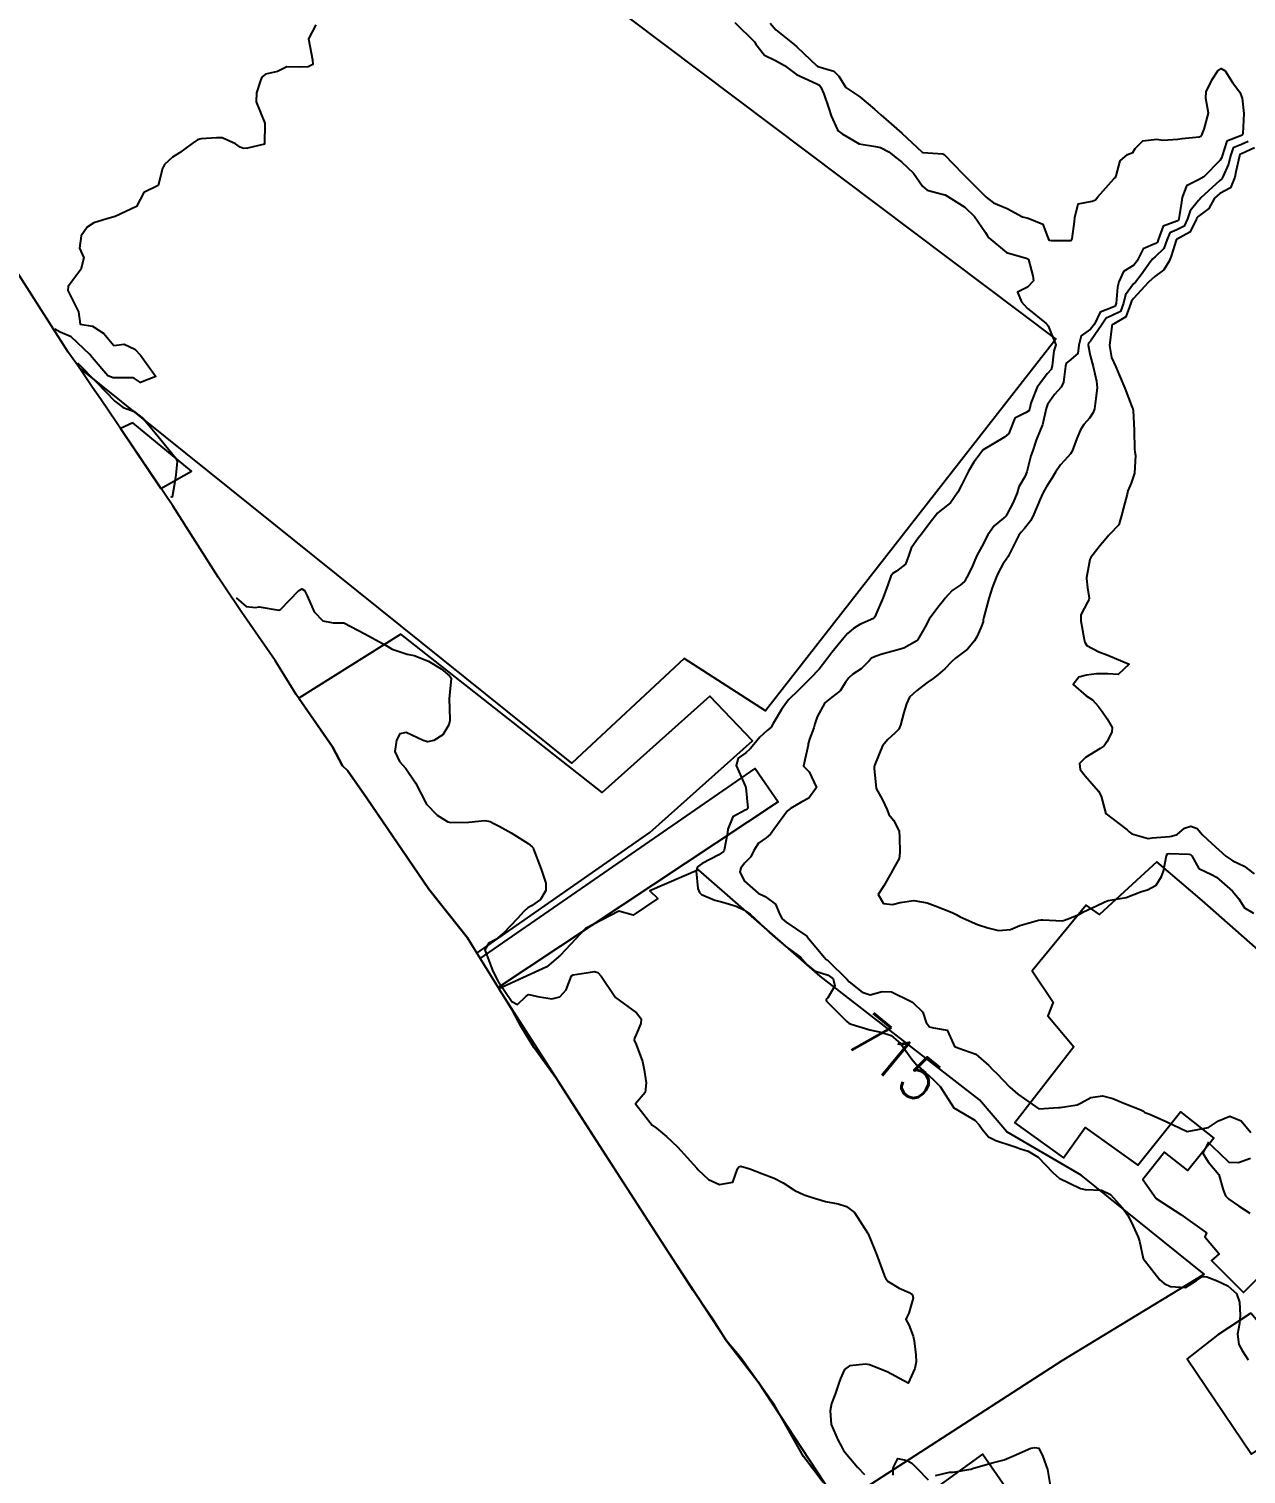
# Model space of a CAD drawing. Header units: metres. Extents: x 307586 to 320046, y 7427249 to 7434250.
# Drawn here: x 308249.6 to 308364.2, y 7433125.8 to 7433262 of the extents above; entities that cross this region are included whole.
import ezdxf
from ezdxf.enums import TextEntityAlignment as Align

# ---------------------------------------------------------------- set-up
doc = ezdxf.new("R2010")
doc.units = ezdxf.units.M
doc.header["$MEASUREMENT"] = 0
for name, color, linetype in [('Area', 45, 'Continuous'), ('Area Verde e Lazer', 45, 'Continuous'), ('Cotas', 45, 'Continuous'), ('Curvas de Nivel 1m', 11, 'Continuous'), ('Curvas de Nivel 5m', 15, 'Continuous'), ('Edificações', 30, 'Continuous'), ('Vias Primárias', 230, 'Continuous')]:
    doc.layers.add(name, color=color, linetype=linetype)
doc.styles.add('Style-STANDARD', font='STANDARD.shx')

msp = doc.modelspace()

# ---------------------------------------------------------------- linework, layer by layer
at = {"layer": 'Area'}
msp.add_polyline3d([(308324.36, 7433125.05, 719.86), (308322.52, 7433127.51, 721.21), (308319.79, 7433132.32, 721.45), (308316.63, 7433136.79, 721.2), (308315.27, 7433138.41, 720.99), (308314.03, 7433140.33, 719.95), (308312.12, 7433143.14, 719.98), (308301.69, 7433159.28, 718.62), (308299.4, 7433162.88, 719.94), (308297.12, 7433166.05, 720.62), (308295.89, 7433168.06, 720.66), (308295.1, 7433169.53, 720.53), (308290.87, 7433176.36, 719.34), (308287.23, 7433180.95, 720.16), (308281.38, 7433189.54, 720.18), (308279.57, 7433192.13, 720.22), (308279.1, 7433192.58, 720.22), (308278.15, 7433194.39, 720.27), (308274.72, 7433199.32, 716.16), (308272.75, 7433202.51, 716.09), (308269.6, 7433207.05, 715.81), (308267.95, 7433209.53, 715.97), (308267.38, 7433210.36, 715.96), (308263.1, 7433217.09, 718.88), (308256.3, 7433227.16, 715.97), (308255.56, 7433228.24, 716.04), (308254.3, 7433230.14, 715.98), (308253.25, 7433231.57, 716.05), (308246.83, 7433241.63, 716.11)], dxfattribs=at)
at = {"layer": 'Area Verde e Lazer', "elevation": 716.54}
msp.add_lwpolyline([(308229.03, 7433274.21), (308252.34, 7433303.53), (308346.28, 7433232.78), (308318.93, 7433197.77), (308311.29, 7433202.7), (308300.69, 7433192.85), (308254.3, 7433230.14), (308253.25, 7433231.57), (308246.83, 7433241.63), (308243.72, 7433245.89), (308240.61, 7433252.42), (308238.98, 7433255.04), (308236.5, 7433259.92), (308230.87, 7433271.28)], close=True, dxfattribs=at)
at = {"layer": 'Curvas de Nivel 1m', "flags": 128}
for points, elevation in [([(308276.58, 7433262.43), (308275.88, 7433261.11), (308276.28, 7433259.11), (308276.29, 7433258.67), (308275.86, 7433258.46), (308275.16, 7433258.42), (308273.86, 7433258.47), (308272.98, 7433258.02), (308271.85, 7433257.76), (308271.51, 7433257.5), (308271.36, 7433257.16), (308270.99, 7433256), (308270.96, 7433255.17), (308271.79, 7433253.16), (308271.76, 7433251.16), (308270.16, 7433250.78), (308269.76, 7433250.75), (308269.45, 7433250.88), (308269.02, 7433251.19), (308267.77, 7433251.78), (308267.21, 7433251.78), (308265.77, 7433251.66), (308265.43, 7433251.58), (308264.93, 7433251.24), (308263.75, 7433250.37), (308263.07, 7433249.94), (308262.34, 7433249.27), (308262.14, 7433248.88), (308261.72, 7433247.28), (308260.38, 7433246.63), (308259.69, 7433245.3), (308257.68, 7433244.36), (308256.9, 7433244.12), (308255.68, 7433243.75), (308255.03, 7433243.36), (308254.49, 7433242.53), (308254.31, 7433241.37), (308254.72, 7433240.45), (308254.46, 7433239.37), (308253.61, 7433238.24), (308253.24, 7433237.75), (308253.23, 7433237.38), (308253.59, 7433236.63), (308254.24, 7433235.37), (308254.39, 7433234.2), (308255.56, 7433234.02), (308256.62, 7433233.34), (308257.54, 7433232.19), (308258.54, 7433232.32), (308259.53, 7433231.85), (308260.08, 7433231.29), (308261.5, 7433229.28), (308260.08, 7433228.71), (308259.5, 7433229.09), (308259.34, 7433229.14), (308257.5, 7433229.14), (308257, 7433229.34), (308255.52, 7433231.08), (308255.3, 7433231.35), (308253.55, 7433233), (308252.51, 7433233.46), (308251.99, 7433233.74)], 716), ([(308319.37, 7433262.59), (308319.9, 7433261.94), (308321.63, 7433260.56), (308321.88, 7433260.33), (308323.77, 7433258.54), (308323.86, 7433258.5), (308325.39, 7433258.05), (308325.85, 7433257.58), (308326.51, 7433256.5), (308327.83, 7433255.64), (308329.2, 7433254.47), (308329.53, 7433254.18), (308329.81, 7433253.95), (308331.53, 7433252.44), (308331.79, 7433252.21), (308333.69, 7433250.42), (308333.76, 7433250.38), (308335.63, 7433250.26), (308335.76, 7433250.2), (308337.54, 7433248.37), (308337.74, 7433248.17), (308339.55, 7433246.35), (308339.72, 7433246.18), (308340.42, 7433245.63), (308341.7, 7433245.12), (308343.16, 7433244.31), (308343.69, 7433244.19), (308345.05, 7433243.64), (308345.56, 7433242.27), (308345.67, 7433242.13), (308345.85, 7433242.09), (308347.67, 7433242.1), (308347.78, 7433242.14), (308347.84, 7433242.25), (308348.06, 7433243.88), (308348.08, 7433244.25), (308348.39, 7433245.56), (308349.72, 7433245.81), (308350.02, 7433245.92), (308350.26, 7433246.22), (308351.74, 7433247.89), (308351.9, 7433248.04), (308351.97, 7433248.2), (308352.36, 7433249.59), (308353.04, 7433250.19), (308353.55, 7433250.4), (308353.77, 7433250.76), (308354.48, 7433251.47), (308355.79, 7433251.63), (308356.38, 7433251.55), (308357.79, 7433251.65), (308358.19, 7433251.72), (308359.79, 7433251.87), (308359.96, 7433251.93), (308360.08, 7433252.11), (308360.26, 7433252.57), (308360.67, 7433254.1), (308360.43, 7433255.5), (308360.45, 7433256.1), (308361.03, 7433257.26), (308361.55, 7433258.08), (308361.87, 7433258.3), (308362.23, 7433258.08), (308362.94, 7433256.98), (308363.63, 7433256.06), (308363.83, 7433255.52), (308364, 7433254.06), (308363.9, 7433252.17), (308363.87, 7433252.06), (308363.84, 7433252.01), (308363.79, 7433251.99), (308362.4, 7433251.46), (308361.95, 7433250.08), (308361.92, 7433249.92), (308361.76, 7433249.67), (308360.22, 7433248.1), (308359.74, 7433247.82), (308358.61, 7433247.25), (308358.19, 7433246.13), (308358.12, 7433245.72), (308357.89, 7433244.13), (308357.83, 7433243.99), (308357.69, 7433243.92), (308356.4, 7433243.43), (308355.92, 7433242.15), (308355.86, 7433241.95), (308355.67, 7433241.82), (308354.51, 7433241.32), (308353.95, 7433240.18), (308353.64, 7433239.77), (308352.66, 7433239.16), (308352.21, 7433238.19), (308352.11, 7433237.7), (308351.98, 7433236.2), (308351.88, 7433235.92), (308351.6, 7433235.79), (308350.48, 7433235.33), (308349.92, 7433234.22), (308349.57, 7433233.74), (308348.68, 7433233.12), (308348.45, 7433232.24), (308348.35, 7433231.44), (308347.53, 7433230.73), (308347.25, 7433230.53), (308347.19, 7433230.25), (308347.02, 7433228.74), (308346.79, 7433228.26), (308346.18, 7433227.58), (308345.49, 7433226.64), (308345.39, 7433226.27), (308345.02, 7433224.71), (308344.84, 7433224.28), (308344.45, 7433223.29), (308344.11, 7433222.29), (308343.93, 7433221.79), (308343.56, 7433220.3), (308343.4, 7433219.88), (308342.82, 7433218.87), (308342.64, 7433218.31), (308342.27, 7433217.41), (308341.72, 7433216.32), (308341.57, 7433216.1), (308341.36, 7433215.92), (308340.47, 7433215.2), (308339.9, 7433214.34), (308339.32, 7433213.24), (308338.99, 7433212.68), (308338.83, 7433212.35), (308338.37, 7433211.29), (308337.92, 7433210.36), (308337.68, 7433209.96), (308337.28, 7433209.6), (308336.54, 7433209.11), (308335.87, 7433208.38), (308335.6, 7433208.04), (308335.26, 7433207.64), (308334.37, 7433206.4), (308333.97, 7433205.67), (308333.25, 7433204.42), (308333.21, 7433204.38), (308331.96, 7433203.68), (308331.2, 7433203.45), (308329.82, 7433203.08), (308329.2, 7433202.87), (308328.94, 7433202.72), (308328.7, 7433202.47), (308327.94, 7433201.72), (308327.17, 7433201.21), (308326.78, 7433200.89), (308326.52, 7433200.5), (308325.99, 7433199.66), (308325.15, 7433199.04), (308324.53, 7433198.52), (308323.81, 7433197.21), (308323.6, 7433196.53), (308323.49, 7433196.16), (308323.1, 7433195.09), (308322.97, 7433194.66), (308322.96, 7433194.54), (308322.63, 7433192.99), (308322.52, 7433192.55), (308323.06, 7433192.01), (308323.74, 7433190.53), (308323.03, 7433189.54), (308322.37, 7433189.2), (308321.31, 7433188.56), (308321.14, 7433188.44), (308321.02, 7433188.33), (308319.72, 7433186.58), (308319.42, 7433186.16), (308318.99, 7433185.8), (308318.28, 7433185.31), (308317.85, 7433184.6), (308317.56, 7433184.01), (308316.96, 7433183.42), (308316.61, 7433182.95), (308316.53, 7433182.61), (308316.94, 7433181.74), (308318.24, 7433180.6), (308318.92, 7433180.26), (308319.88, 7433179.54), (308320.28, 7433178.57), (308320.5, 7433178.17), (308320.9, 7433177.84), (308322.82, 7433176.54), (308322.88, 7433176.48), (308324.49, 7433174.52), (308324.67, 7433174.34), (308324.85, 7433174.2), (308326.6, 7433172.49), (308326.83, 7433172.24), (308328.05, 7433171.24), (308328.81, 7433171), (308329.94, 7433171.33), (308330.82, 7433171.29), (308332.6, 7433170.42), (308332.8, 7433170.3), (308333.76, 7433169.37), (308334.09, 7433168.4), (308334.38, 7433168), (308334.78, 7433167.89), (308336.06, 7433167.66), (308336.64, 7433166.37), (308336.76, 7433166.15), (308337.16, 7433165.97), (308338.75, 7433165.41), (308339.98, 7433164.33), (308340.36, 7433163.95), (308340.73, 7433163.6), (308341.96, 7433162.31), (308342.7, 7433161.63), (308344.68, 7433160.27), (308346.55, 7433160.39), (308346.69, 7433160.39), (308348.3, 7433160.63), (308348.69, 7433160.82), (308349.58, 7433161.33), (308350.7, 7433161.49), (308351.66, 7433161.23), (308352.69, 7433160.78), (308354.31, 7433160.16), (308354.56, 7433160.03), (308354.68, 7433159.92), (308355.04, 7433159.78), (308356.67, 7433159.06), (308358.66, 7433158.11), (308360.67, 7433158.51), (308361.6, 7433159.14), (308362.68, 7433159.56), (308363.75, 7433159.12), (308364.66, 7433158.03)], 714), ([(308364.41, 7433251.42), (308363.78, 7433251.14), (308363.01, 7433250.83), (308362.73, 7433250.07), (308362.55, 7433249.28), (308362.03, 7433248.08), (308361.92, 7433247.9), (308361.74, 7433247.75), (308359.95, 7433246.11), (308359.84, 7433245.99), (308359.72, 7433245.86), (308358.93, 7433244.89), (308358.69, 7433244.12), (308358.38, 7433243.43), (308357.68, 7433243.09), (308357.02, 7433242.8), (308356.74, 7433242.14), (308356.46, 7433241.34), (308355.65, 7433240.56), (308355.42, 7433240.38), (308355.24, 7433240.16), (308354.32, 7433238.86), (308353.78, 7433238.18), (308353.62, 7433238.01), (308352.84, 7433236.96), (308352.66, 7433236.19), (308352.38, 7433235.41), (308351.59, 7433235.01), (308351.03, 7433234.76), (308350.65, 7433234.21), (308349.56, 7433232.62), (308349.37, 7433232.41), (308349.33, 7433232.23), (308349.54, 7433231.27), (308349.82, 7433230.23), (308350.12, 7433228.83), (308350.17, 7433228.22), (308350.01, 7433226.74), (308349.93, 7433226.22), (308349.82, 7433225.88), (308349.47, 7433225.36), (308348.94, 7433224.75), (308348.62, 7433224.24), (308348.26, 7433223.42), (308347.82, 7433222.25), (308347.68, 7433222), (308347.42, 7433221.71), (308346.73, 7433220.94), (308346.26, 7433220.26), (308345.94, 7433219.73), (308345.39, 7433218.84), (308345.08, 7433218.27), (308344.82, 7433217.72), (308344.23, 7433216.29), (308343.93, 7433215.71), (308343.34, 7433214.96), (308343.03, 7433214.61), (308342.81, 7433214.31), (308342.3, 7433213.33), (308341.79, 7433212.32), (308341.6, 7433212.03), (308341.3, 7433211.6), (308340.85, 7433210.76), (308340.66, 7433210.33), (308340.3, 7433209.36), (308339.99, 7433208.34), (308339.5, 7433206.6), (308339.45, 7433206.35), (308339.43, 7433206.16), (308339.23, 7433205.59), (308338.84, 7433204.73), (308338.63, 7433204.36), (308337.97, 7433203.59), (308337.2, 7433203.03), (308336.84, 7433202.73), (308336.47, 7433202.38), (308335.83, 7433201.74), (308335.17, 7433201.17), (308334.74, 7433200.83), (308334.15, 7433200.41), (308333.16, 7433199.65), (308332.52, 7433199.05), (308332.21, 7433198.43), (308331.97, 7433197.6), (308331.67, 7433196.43), (308331.5, 7433196.05), (308331.11, 7433195.65), (308330.47, 7433195.08), (308329.95, 7433194.46), (308329.21, 7433192.61), (308329.19, 7433192.47), (308329.18, 7433192.36), (308329.38, 7433190.46), (308329.96, 7433189.38), (308330.41, 7433188.45), (308330.56, 7433187.99), (308331.01, 7433187.47), (308331.53, 7433186.43), (308331.56, 7433185.87), (308331.59, 7433184.43), (308331.54, 7433183.86), (308330.96, 7433182.86), (308330.74, 7433182.44), (308330.1, 7433181.29), (308329.55, 7433180.46), (308330.07, 7433179.61), (308330.91, 7433179.52), (308331.64, 7433179.71), (308332.92, 7433179.89), (308334.18, 7433179.67), (308334.91, 7433179.4), (308336.52, 7433178.76), (308336.9, 7433178.58), (308337.27, 7433178.37), (308338.9, 7433177.62), (308339.88, 7433177.32), (308340.89, 7433177.08), (308342.03, 7433177.17), (308342.9, 7433177.55), (308344.67, 7433178.04), (308344.9, 7433178.08), (308345.08, 7433178.08), (308346.9, 7433177.98), (308347.1, 7433178.05), (308347.62, 7433178.24), (308348.52, 7433178.62), (308348.91, 7433178.84), (308350.07, 7433179.37), (308350.92, 7433179.78), (308351.23, 7433179.89), (308352.92, 7433180.18), (308354.35, 7433180.74), (308354.93, 7433180.91), (308355.73, 7433181.35), (308356.24, 7433182.14), (308356.44, 7433182.66), (308356.73, 7433184.13), (308356.82, 7433184.28), (308356.98, 7433184.32), (308358.82, 7433184.26), (308358.97, 7433184.23), (308359.09, 7433184.11), (308359.76, 7433182.9), (308360.96, 7433182.35), (308361.44, 7433182.08), (308362.93, 7433180.78), (308363.53, 7433180.05), (308364.06, 7433179.19), (308364.91, 7433178.69)], 713), ([(308364.99, 7433250.83), (308363.77, 7433250.25), (308363.63, 7433250.19), (308363.58, 7433250.06), (308363.25, 7433248.56), (308363.15, 7433248.07), (308362.74, 7433247.06), (308361.73, 7433246.52), (308361.25, 7433246.09), (308360.7, 7433245.11), (308359.7, 7433244.35), (308359.58, 7433244.23), (308359.53, 7433244.11), (308358.92, 7433242.88), (308357.67, 7433242.19), (308357.64, 7433242.17), (308357.62, 7433242.13), (308357.17, 7433240.61), (308356.97, 7433240.14), (308356.45, 7433239.33), (308355.63, 7433238.7), (308355.01, 7433238.16), (308353.61, 7433236.63), (308353.42, 7433236.37), (308353.37, 7433236.18), (308352.88, 7433234.89), (308351.71, 7433234.2), (308351.61, 7433234.16), (308351.57, 7433234.03), (308351.33, 7433232.2), (308351.54, 7433231.07), (308351.93, 7433230.2), (308352.26, 7433229.44), (308352.78, 7433228.19), (308353.48, 7433226.37), (308353.54, 7433226.23), (308353.55, 7433226.18), (308353.57, 7433226.09), (308353.67, 7433224.18), (308353.7, 7433222.44), (308353.74, 7433222.18), (308353.78, 7433221.82), (308353.69, 7433220.18), (308353.39, 7433219.22), (308353.07, 7433218.49), (308353, 7433218.18), (308352.66, 7433216.9), (308352.47, 7433216.19), (308352.23, 7433215.31), (308351.34, 7433214.38), (308351.25, 7433214.28), (308351.2, 7433214.2), (308350.47, 7433213.36), (308349.59, 7433212.23), (308349.5, 7433212.04), (308349.29, 7433210.99), (308349.19, 7433210.32), (308349.18, 7433210.23), (308349.27, 7433209.37), (308349.43, 7433208.39), (308349.39, 7433208.23), (308349.26, 7433208), (308348.66, 7433206.82), (308348.66, 7433206.24), (308348.95, 7433204.5), (308349.01, 7433204.23), (308349.21, 7433203.91), (308350.33, 7433203.34), (308351.2, 7433203.02), (308353.19, 7433202.18), (308352.17, 7433201.2), (308351.18, 7433201.24), (308350.13, 7433201.26), (308349.18, 7433201.12), (308348.46, 7433200.95), (308347.93, 7433200.24), (308349.15, 7433199.17), (308349.73, 7433198.8), (308350.29, 7433198.21), (308350.64, 7433197.71), (308351.13, 7433197.03), (308351.6, 7433196.2), (308351.56, 7433195.75), (308351.1, 7433194.84), (308350.83, 7433194.47), (308350.48, 7433194.21), (308349.08, 7433193.38), (308348.51, 7433192.8), (308348.58, 7433192.23), (308349.06, 7433191.63), (308350.3, 7433190.21), (308350.57, 7433189.74), (308350.96, 7433188.2), (308350.97, 7433188.14), (308351.02, 7433188.07), (308351.55, 7433187.66), (308353.01, 7433186.56), (308353.19, 7433186.36), (308353.45, 7433186.17), (308355, 7433185.75), (308355.35, 7433185.79), (308357, 7433185.94), (308357.18, 7433185.95), (308357.72, 7433186.12), (308358.42, 7433186.7), (308359.01, 7433186.9), (308359.59, 7433186.68), (308360.12, 7433186.09), (308360.99, 7433185.25), (308362.31, 7433184.07), (308362.97, 7433183.63), (308364.04, 7433183.12), (308364.96, 7433182.42)], 712), ([(308254.12, 7433230.56), (308255.88, 7433228.77), (308257.66, 7433226.96), (308258.43, 7433226.35), (308259.46, 7433225.99), (308260.36, 7433225.29), (308261.44, 7433223.98), (308262, 7433223.27), (308263.41, 7433221.57), (308263.51, 7433221.26), (308263.39, 7433220), (308263.3, 7433219.34), (308263.04, 7433217.92), (308262.92, 7433217.93)], 716), ([(308269.09, 7433208.42), (308270.03, 7433207.59), (308270.89, 7433207.52), (308271.25, 7433207.57), (308273.11, 7433207.27), (308273.24, 7433207.33), (308274.98, 7433209.11), (308275.26, 7433209.25), (308275.53, 7433209.11), (308275.77, 7433208.6), (308276.42, 7433207.1), (308277.23, 7433206.26), (308278.23, 7433206.07), (308279.23, 7433206.07), (308281.21, 7433205.04), (308283.2, 7433203.94), (308283.77, 7433203.58), (308285.19, 7433203.11), (308285.85, 7433202.98), (308287.19, 7433202.46), (308288.39, 7433201.74), (308289.16, 7433201.06), (308289.26, 7433200.94), (308289.32, 7433200.78), (308289.14, 7433198.94), (308289.21, 7433196.94), (308289.2, 7433196.86), (308289.12, 7433196.44), (308288.55, 7433195.5), (308287.71, 7433194.96), (308287.09, 7433194.84), (308286.69, 7433194.97), (308285.1, 7433195.74), (308284.5, 7433195.6), (308284.18, 7433195), (308284.01, 7433193.94), (308284.45, 7433193), (308285.06, 7433192.34), (308285.97, 7433190.98), (308287.02, 7433188.97), (308288, 7433187.95), (308289.01, 7433187.3), (308289.29, 7433187.23), (308291.01, 7433187.27), (308292.49, 7433187.43), (308293.01, 7433187.33), (308293.3, 7433187.19), (308293.85, 7433186.89), (308294.99, 7433186.27), (308296.58, 7433185.25), (308296.97, 7433184.94), (308297.04, 7433184.85), (308297.08, 7433184.74), (308297.81, 7433182.84), (308298.24, 7433181.53), (308298.25, 7433180.84), (308297.76, 7433180), (308296.91, 7433179.38), (308296.56, 7433179.2), (308296.19, 7433178.86), (308295.57, 7433178.19), (308294.89, 7433177.47), (308294.32, 7433176.88), (308293.55, 7433176.21), (308292.87, 7433175.86), (308292.51, 7433175.26), (308293.27, 7433173.24), (308293.74, 7433172.33), (308295.05, 7433170.37), (308295.57, 7433170.09), (308296.38, 7433170.85), (308296.63, 7433171.02), (308296.81, 7433171.01), (308297.45, 7433170.84), (308298.8, 7433170.63), (308299.57, 7433170.82), (308300.16, 7433171.46), (308300.67, 7433172.8), (308300.83, 7433172.88), (308302.47, 7433173.15), (308302.84, 7433173.19), (308303.16, 7433173.1), (308303.46, 7433172.77), (308304.8, 7433170.75), (308306.79, 7433169.31), (308307.24, 7433168.73), (308307.2, 7433168.31), (308306.77, 7433167.27), (308306.59, 7433166.91), (308306.56, 7433166.73), (308306.76, 7433166.33), (308307.34, 7433164.72), (308307.5, 7433163.94), (308307.69, 7433162.72), (308307.62, 7433161.8), (308306.68, 7433160.73), (308308.27, 7433158.71), (308308.66, 7433158.43), (308309.62, 7433157.66), (308310.64, 7433156.68), (308312.47, 7433154.66), (308312.61, 7433154.5), (308313.57, 7433153.61), (308314.6, 7433153.14), (308315.87, 7433153.34), (308316.31, 7433154.61), (308316.42, 7433154.81), (308316.62, 7433154.85), (308317.48, 7433154.6), (308318.61, 7433154.16), (308319.76, 7433153.73), (308320.6, 7433153.29), (308321.71, 7433152.55), (308322.59, 7433152.14), (308323.16, 7433151.96), (308324.58, 7433151.53), (308325.78, 7433151.3), (308326.57, 7433151.05), (308327.31, 7433150.48), (308328.54, 7433148.59), (308328.59, 7433148.51), (308328.61, 7433148.47), (308329.17, 7433147.1), (308329.43, 7433146.46), (308330, 7433144.94), (308330.19, 7433144.44), (308330.28, 7433144.23), (308330.49, 7433143.99), (308331.54, 7433143.37), (308332.48, 7433142.94), (308332.8, 7433142.74), (308332.85, 7433142.41), (308332.77, 7433142.11), (308332.45, 7433140.99), (308332.25, 7433140.62), (308332.15, 7433140.42), (308332.44, 7433139.89), (308332.85, 7433138.84), (308332.94, 7433138.41), (308333.09, 7433137.09), (308333.14, 7433136.41), (308333.01, 7433135.79), (308332.37, 7433134.42), (308330.39, 7433135.48), (308328.73, 7433136.13), (308328.4, 7433136.19), (308326.85, 7433136.04), (308326.39, 7433135.68), (308326.01, 7433134.86), (308325.89, 7433134.49), (308325.49, 7433133.37), (308325.17, 7433132.5), (308325.04, 7433131.81), (308325.13, 7433130.5), (308325.8, 7433129), (308326.08, 7433128.49), (308326.3, 7433128.07), (308327.61, 7433126.48), (308328.27, 7433125.8)], 716), ([(308364.64, 7433155.58), (308363.49, 7433155.18), (308362.63, 7433155.19), (308361.71, 7433156.07), (308360.65, 7433157.08), (308360.14, 7433156.09), (308360.63, 7433155.26), (308361.63, 7433154.07), (308362.05, 7433152.62), (308362.28, 7433152.06), (308362.59, 7433151.76), (308363.51, 7433151.12), (308364.57, 7433150.43)], 714), ([(308334.95, 7433125.7), (308336.28, 7433126.02), (308336.61, 7433126.03), (308338.28, 7433126.29), (308338.32, 7433126.31), (308338.43, 7433126.35), (308340.29, 7433126.91), (308341.41, 7433127.19), (308342.3, 7433127.55), (308343.93, 7433128.28), (308344.3, 7433128.33), (308344.68, 7433128.27), (308345.06, 7433127.5), (308345.5, 7433126.26), (308345.76, 7433124.76)], 716), ([(308330.97, 7433125.73), (308330.98, 7433126.43), (308331.41, 7433127.31), (308332.29, 7433127.12), (308332.73, 7433126.86), (308333.19, 7433126.41), (308334.27, 7433125.29)], 716)]:
    msp.add_lwpolyline(points, dxfattribs=dict(at, elevation=elevation))
at = {"layer": 'Curvas de Nivel 5m', "elevation": 715, "flags": 128}
msp.add_lwpolyline([(308316.06, 7433262.63), (308317.89, 7433260.81), (308318.04, 7433260.61), (308318.85, 7433259.57), (308319.87, 7433259.05), (308320.74, 7433258.57), (308321.85, 7433257.75), (308323.36, 7433257.04), (308323.85, 7433256.83), (308324.02, 7433256.72), (308324.15, 7433256.54), (308324.45, 7433255.92), (308324.91, 7433254.52), (308325.12, 7433253.83), (308325.73, 7433252.51), (308325.79, 7433252.43), (308326.17, 7433252.13), (308327.77, 7433251.21), (308329.3, 7433250.94), (308329.77, 7433250.85), (308330.55, 7433250.46), (308331.21, 7433249.91), (308331.75, 7433249.51), (308332.89, 7433248.43), (308333.73, 7433247.21), (308334.17, 7433246.85), (308335.72, 7433246.44), (308335.88, 7433246.39), (308337.71, 7433245.24), (308338.63, 7433244.36), (308339.68, 7433242.84), (308339.85, 7433242.53), (308339.98, 7433242.35), (308341.65, 7433240.96), (308343.51, 7433240.43), (308343.64, 7433240.38), (308343.71, 7433240.3), (308344.11, 7433238.77), (308344.19, 7433238.29), (308343.62, 7433237.71), (308342.69, 7433237.23), (308343.05, 7433236.31), (308343.59, 7433235.73), (308345.38, 7433234.27), (308345.48, 7433234.18), (308345.57, 7433234.04), (308346.29, 7433232.26), (308346.1, 7433231.7), (308345.93, 7433230.27), (308345.86, 7433229.93), (308345.52, 7433229.55), (308344.52, 7433228.28), (308343.94, 7433226.75), (308343.85, 7433226.29), (308343.74, 7433226.03), (308343.48, 7433225.87), (308342.44, 7433225.34), (308342.03, 7433224.31), (308341.87, 7433223.89), (308341.45, 7433223.57), (308339.43, 7433222.35), (308338.57, 7433221.21), (308338.05, 7433220.36), (308337.39, 7433219.05), (308337.06, 7433218.37), (308336.37, 7433217.38), (308335.36, 7433216.59), (308335.14, 7433216.39), (308334.37, 7433215.38), (308333.64, 7433214.42), (308333.33, 7433214.04), (308332.66, 7433213.09), (308332.45, 7433212.43), (308332.13, 7433211.6), (308331.29, 7433210.93), (308330.98, 7433210.75), (308330.76, 7433210.45), (308330.46, 7433209.64), (308330.02, 7433208.46), (308329.24, 7433206.64), (308329.19, 7433206.53), (308329.1, 7433206.47), (308327.83, 7433205.89), (308327.23, 7433205.54), (308326.65, 7433205.07), (308326.2, 7433204.5), (308325.76, 7433203.95), (308325.2, 7433203.28), (308324.63, 7433202.52), (308324, 7433201.71), (308323.17, 7433200.84), (308323.02, 7433200.69), (308322.88, 7433200.54), (308322.02, 7433199.69), (308321.15, 7433198.83), (308320.92, 7433198.56), (308320.44, 7433197.88), (308319.66, 7433196.58), (308319.46, 7433196.24), (308319.11, 7433195.91), (308318.4, 7433195.3), (308317.83, 7433194.6), (308317.51, 7433194.18), (308317.09, 7433193.82), (308316.37, 7433193.32), (308316.17, 7433192.62), (308317.04, 7433190.69), (308317.08, 7433190.61), (308317.1, 7433190.55), (308317.29, 7433188.61), (308317.17, 7433188.46), (308317.02, 7433188.4), (308315.86, 7433187.78), (308315.4, 7433186.63), (308315.35, 7433186.27), (308315.06, 7433184.63), (308315.03, 7433184.57), (308314.97, 7433184.51), (308314.53, 7433184.2), (308312.96, 7433183.38), (308312.54, 7433183.08), (308312.42, 7433182.67), (308312.58, 7433181.01), (308312.71, 7433180.66), (308312.92, 7433180.46), (308314.18, 7433179.91), (308314.91, 7433179.74), (308316.17, 7433179.36), (308316.91, 7433179), (308317.5, 7433178.6), (308318.89, 7433177.32), (308319.24, 7433176.94), (308319.62, 7433176.58), (308320.87, 7433175.55), (308322.24, 7433174.55), (308322.85, 7433173.87), (308323.57, 7433173.26), (308324.84, 7433172.86), (308325.31, 7433172.51), (308325.48, 7433171.84), (308324.81, 7433170.73), (308324.69, 7433170.63), (308324.65, 7433170.51), (308324.69, 7433170.4), (308324.8, 7433170.28), (308326.59, 7433168.49), (308326.78, 7433168.34), (308327.02, 7433168.25), (308328.78, 7433167.72), (308329.81, 7433167.49), (308330.77, 7433167.17), (308331.67, 7433166.43), (308332.74, 7433164.94), (308333.18, 7433164.41), (308334, 7433163.68), (308334.72, 7433163.04), (308335.38, 7433162.38), (308336.68, 7433160.37), (308338.67, 7433159.19), (308339.08, 7433158.76), (308339.35, 7433158.34), (308339.96, 7433157.63), (308340.65, 7433157.29), (308342.18, 7433156.77), (308342.65, 7433156.61), (308342.88, 7433156.53), (308343.68, 7433156.28), (308344.63, 7433155.72), (308346.02, 7433154.26), (308346.61, 7433153.74), (308347.57, 7433153.27), (308348.6, 7433152.75), (308349.04, 7433152.66), (308350.6, 7433152.58), (308351.45, 7433152.19), (308352.57, 7433150.94), (308353.09, 7433150.17), (308353.58, 7433149.19), (308354.04, 7433148.16), (308354.17, 7433147.78), (308354.52, 7433146.15), (308356.1, 7433144.13), (308356.49, 7433143.79), (308357.1, 7433143.51), (308358.49, 7433143.41), (308359.54, 7433144.09), (308360.12, 7433144.46), (308360.5, 7433144.42), (308361.43, 7433144.07), (308362.49, 7433143.57), (308363.3, 7433142.87), (308363.6, 7433142.04), (308363.67, 7433140.82), (308363.58, 7433140.04), (308363.4, 7433139.01), (308363.53, 7433138.04), (308363.85, 7433137.48), (308364.41, 7433136.62)], dxfattribs=at)
at = {"layer": 'Edificações'}
for points, elevation in [([(308261.99, 7433218.72), (308264.88, 7433220.36), (308259.33, 7433224.91), (308258.18, 7433224.38)], 718.41), ([(308291.75, 7433174.93), (308308.06, 7433186.29), (308317.72, 7433194.95), (308313.71, 7433199.15), (308303.55, 7433190.06), (308284.59, 7433204.99), (308274.97, 7433198.96), (308278.15, 7433194.39), (308279.1, 7433192.58), (308279.57, 7433192.13), (308281.38, 7433189.54), (308287.23, 7433180.95), (308290.87, 7433176.36)], 719.59), ([(308328.19, 7433119.6), (308333.27, 7433113.64), (308341.8, 7433106.19), (308348.8, 7433097.95), (308387.52, 7433123.43), (308381.42, 7433128.4), (308363.78, 7433116.4), (308360.73, 7433121.91), (308348.46, 7433114.61), (308339.38, 7433127.73), (308328.19, 7433119.6)], 719.85)]:
    msp.add_lwpolyline(points, close=True, dxfattribs=dict(at, elevation=elevation))
for points in [[(308339.09, 7433161.11), (308324.1, 7433172.77), (308312.63, 7433182.77), (308308.04, 7433180.81), (308308.81, 7433180.08), (308306.48, 7433178.52), (308305.11, 7433178.9), (308301.99, 7433177.26), (308299.63, 7433174.75), (308298.33, 7433173.65), (308293.83, 7433171.58), (308304.94, 7433154.25), (308309.74, 7433146.83), (308315.27, 7433138.41), (308318.21, 7433134.56), (308325.85, 7433122.93), (308346.89, 7433136.53), (308360.26, 7433144.69), (308348.69, 7433154.02), (308341.69, 7433158.1), (308339.09, 7433161.11)], [(308369.06, 7433171.98), (308360.06, 7433179.88), (308355.82, 7433183.55), (308350.39, 7433178.56), (308349.16, 7433179.45), (308344.07, 7433173.28), (308346.04, 7433170.31), (308345.54, 7433169.04), (308347.99, 7433166.1), (308342.43, 7433158.94), (308347.01, 7433155.65), (308349.05, 7433158.5), (308354.02, 7433154.94), (308358.02, 7433159.99), (308361.16, 7433157.51), (308358.73, 7433154.44), (308356.53, 7433156.18), (308354.49, 7433153.6), (308355.75, 7433151.82), (308358.07, 7433150.29), (308360.48, 7433148.58), (308360.33, 7433148.21), (308361.68, 7433146.58), (308360.94, 7433145.97), (308363.96, 7433142.94), (308367.85, 7433146.82)]]:
    msp.add_lwpolyline(points, dxfattribs=at)
msp.add_lwpolyline([(308364.65, 7433141.01), (308361.56, 7433138.96), (308358.65, 7433136.69), (308364.72, 7433127.72), (308368.95, 7433130.59), (308370.56, 7433127.12), (308376.62, 7433131.1), (308369.99, 7433136.38), (308368.78, 7433135.43), (308365.55, 7433139.97)], close=True, dxfattribs=at)
at = {"layer": 'Vias Primárias', "elevation": 719.68}
msp.add_lwpolyline([(308292.07, 7433174.42), (308317.96, 7433192.32), (308320.12, 7433189.2), (308293.76, 7433171.69)], dxfattribs=at)

# ---------------------------------------------------------------- texts
at = {"layer": 'Cotas', "style": 'Style-STANDARD'}
msp.add_text('715', height=4, rotation=320.5776, dxfattribs=at).set_placement((308331.09, 7433165.05, 715), align=Align.MIDDLE_CENTER)

doc.saveas('drawing.dxf')
